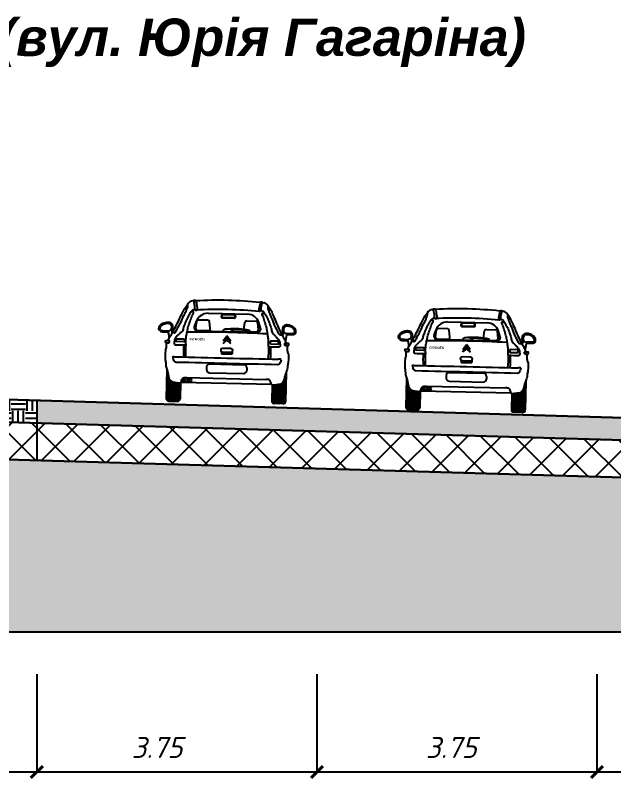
# Model space of a CAD drawing. Header units: metres. Extents: x 34785 to 38791, y 49888 to 55971.
# Drawn here: x 37505.64 to 37513.67, y 51718.9 to 51729.11 of the extents above; entities that cross this region are included whole.
import ezdxf

# ---------------------------------------------------------------- set-up
doc = ezdxf.new("R2010")
doc.units = ezdxf.units.M
doc.linetypes.add('DGN4', pattern=[96.18704, 48.09352, -24.04676, 0, -24.04676])
doc.layers.add('штрих', color=7, linetype='Continuous', lineweight=0, true_color=0x000000)
doc.styles.add('Bm431', font='bm431i.ttf')
doc.styles.get("Standard").update_dxf_attribs({"font": 'arial.ttf'})
doc.styles.add('Строитель 001', font='isocpeur.ttf', dxfattribs={"height": 2})
pattern_1 = [(0, (37062.10273, 51766.8899), (0.1905, 0.1905), [0.1905, -0.1905]), (0, (37062.10273, 51766.96133), (0.1905, 0.1905), [0.1905, -0.1905]), (0, (37062.10273, 51767.03277), (0.1905, 0.1905), [0.1905, -0.1905]), (90, (37062.12655, 51767.05658), (-0.1905, 0.1905), [0.1905, -0.1905]), (90, (37062.19798, 51767.05658), (-0.1905, 0.1905), [0.1905, -0.1905]), (90, (37062.26942, 51767.05658), (-0.1905, 0.1905), [0.1905, -0.1905])]

# ---------------------------------------------------------------- blocks, each defined once
blk = doc.blocks.new('*X248')
at = {"color": 0, "linetype": 'ByBlock'}
for p, q in [((19.33, 4.12), (19.56, 4.12)), ((19.33, 4), (19.56, 4)), ((19.33, 3.88), (19.56, 3.88)), ((19.33, 3.75), (19.56, 3.75)), ((19.33, 3.62), (19.56, 3.62)), ((19.33, 3.5), (19.56, 3.5)), ((19.33, 3.38), (19.56, 3.38)), ((19.35, 3.25), (19.56, 3.25)), ((19.41, 3.12), (19.56, 3.12))]:
    blk.add_line(p, q, dxfattribs=at)
blk = doc.blocks.new('Citroen trasero')
for p, q in [((-0.332, 1.162), (0.332, 1.162)), ((-0.089, 1.16), (0.107, 1.16)), ((-0.089, 1.15), (0.107, 1.15)), ((-0.553, 0.933), (-0.521, 1.027)), ((-0.532, 0.906), (-0.518, 1.025)), ((-0.488, 1.051), (-0.333, 1.051)), ((-0.29, 0.906), (-0.303, 1.025)), ((-0.103, 1.148), (-0.11, 1.108)), ((-0.093, 1.146), (-0.1, 1.107)), ((-0.096, 1.102), (0.114, 1.102)), ((-0.096, 1.092), (0.114, 1.092)), ((0.111, 1.146), (0.118, 1.107)), ((0.121, 1.148), (0.127, 1.108)), ((0.276, 0.906), (0.289, 1.025)), ((0.319, 1.051), (0.474, 1.051)), ((0.518, 0.906), (0.504, 1.025)), ((0.553, 0.933), (0.521, 1.027)), ((-0.506, 0.867), (0.506, 0.867)), ((-0.502, 0.872), (-0.319, 0.872)), ((-0.069, 0.707), (-0.006, 0.79)), ((0.058, 0.707), (-0.006, 0.79)), ((0.305, 0.872), (0.488, 0.872)), ((-0.006, 0.76), (-0.069, 0.707)), ((-0.069, 0.665), (-0.006, 0.748)), ((-0.006, 0.718), (-0.069, 0.665)), ((-0.006, 0.76), (0.058, 0.707)), ((0.058, 0.665), (-0.006, 0.748)), ((-0.006, 0.718), (0.058, 0.665)), ((-0.092, 0.527), (-0.092, 0.5)), ((0.089, 0.534), (0.089, 0.5)), ((-0.904, 0.415), (-0.895, 0.374)), ((-0.082, 0.49), (0.079, 0.49)), ((0.91, 0.415), (0.901, 0.374)), ((-0.335, 0.266), (-0.335, 0.219)), ((-0.285, 0.316), (0.289, 0.316)), ((0.339, 0.266), (0.339, 0.219)), ((-0.998, 0.203), (-0.998, -0.281)), ((-0.994, 0.194), (-0.998, 0.194)), ((-0.99, 0.181), (-0.998, 0.181)), ((-0.986, 0.168), (-0.998, 0.168)), ((-0.982, 0.155), (-0.998, 0.155)), ((-0.98, 0.142), (-0.998, 0.142)), ((-0.977, 0.128), (-0.998, 0.128)), ((-0.285, 0.169), (0.289, 0.169)), ((0.981, 0.128), (1.001, 0.128)), ((0.983, 0.142), (1.001, 0.142)), ((0.986, 0.155), (1.001, 0.155)), ((0.989, 0.168), (1.001, 0.168)), ((0.993, 0.181), (1.001, 0.181)), ((0.998, 0.194), (1.001, 0.194)), ((1.001, 0.203), (1.001, -0.281)), ((-0.975, 0.115), (-0.998, 0.115)), ((-0.974, 0.102), (-0.998, 0.102)), ((-0.974, 0.089), (-0.998, 0.089)), ((-0.998, 0.076), (-0.998, 0.076)), ((-0.974, 0.076), (-0.998, 0.076)), ((-0.974, 0.062), (-0.998, 0.062)), ((-0.974, 0.049), (-0.998, 0.049)), ((-0.974, 0.036), (-0.998, 0.036)), ((-0.974, 0.023), (-0.998, 0.023)), ((-0.974, 0.01), (-0.998, 0.01)), ((-0.974, 0.112), (-0.974, -0.319)), ((-0.971, 0.097), (-0.974, 0.101)), ((-0.962, 0.071), (-0.974, 0.082)), ((-0.937, 0.026), (-0.974, 0.063)), ((-0.937, 0.008), (-0.974, 0.045)), ((-0.971, 0.023), (-0.974, 0.026)), ((-0.937, -0.011), (-0.974, 0.026)), ((-0.937, -0.029), (-0.974, 0.007)), ((-0.937, -0.323), (-0.937, 0.026)), ((-0.937, 0.006), (-0.927, 0.016)), ((-0.937, -0.012), (-0.917, 0.008)), ((-0.937, -0.031), (-0.904, 0.002)), ((-0.9, -0.323), (-0.9, 0)), ((-0.756, 0), (0.756, 0)), ((-0.661, 0.079), (0.661, 0.079)), ((0.904, -0.323), (0.904, 0)), ((0.941, -0.031), (0.908, 0.002)), ((0.941, -0.012), (0.92, 0.008)), ((0.941, 0.006), (0.931, 0.016)), ((0.941, 0.026), (0.977, 0.063)), ((0.941, 0.008), (0.977, 0.045)), ((0.941, -0.323), (0.941, 0.026)), ((0.941, -0.011), (0.977, 0.026)), ((0.941, -0.029), (0.977, 0.007)), ((0.966, 0.071), (0.977, 0.082)), ((0.974, 0.097), (0.977, 0.101)), ((0.974, 0.023), (0.977, 0.026)), ((0.977, 0.112), (0.977, -0.319)), ((0.977, 0.102), (1.001, 0.102)), ((0.977, 0.089), (1.001, 0.089)), ((0.977, 0.076), (1.001, 0.076)), ((0.977, 0.062), (1.001, 0.062)), ((0.977, 0.049), (1.001, 0.049)), ((0.977, 0.036), (1.001, 0.036)), ((0.977, 0.023), (1.001, 0.023)), ((0.977, 0.01), (1.001, 0.01)), ((0.978, 0.115), (1.001, 0.115)), ((1.001, 0.076), (1.001, 0.076)), ((-0.974, -0.003), (-0.998, -0.003)), ((-0.974, -0.017), (-0.998, -0.017)), ((-0.974, -0.03), (-0.998, -0.03)), ((-0.974, -0.043), (-0.998, -0.043)), ((-0.974, -0.056), (-0.998, -0.056)), ((-0.974, -0.069), (-0.998, -0.069)), ((-0.974, -0.083), (-0.998, -0.083)), ((-0.974, -0.096), (-0.998, -0.096)), ((-0.974, -0.109), (-0.998, -0.109)), ((-0.974, -0.122), (-0.998, -0.122)), ((-0.937, -0.048), (-0.974, -0.011)), ((-0.937, -0.067), (-0.974, -0.03)), ((-0.937, -0.085), (-0.974, -0.049)), ((-0.937, -0.104), (-0.974, -0.067)), ((-0.937, -0.123), (-0.974, -0.086)), ((-0.937, -0.141), (-0.974, -0.105)), ((-0.937, -0.16), (-0.974, -0.123)), ((-0.937, -0.05), (-0.9, -0.013)), ((-0.937, -0.068), (-0.9, -0.031)), ((-0.937, -0.087), (-0.9, -0.05)), ((-0.937, -0.106), (-0.9, -0.069)), ((-0.937, -0.124), (-0.9, -0.087)), ((-0.937, -0.143), (-0.9, -0.106)), ((-0.937, -0.162), (-0.9, -0.125)), ((-0.863, -0.047), (-0.9, -0.011)), ((-0.863, -0.066), (-0.9, -0.029)), ((-0.863, -0.085), (-0.9, -0.048)), ((-0.863, -0.103), (-0.9, -0.066)), ((-0.863, -0.122), (-0.9, -0.085)), ((-0.863, -0.141), (-0.9, -0.104)), ((-0.863, -0.159), (-0.9, -0.122)), ((-0.863, -0.029), (-0.89, -0.002)), ((-0.863, -0.323), (-0.863, -0.006)), ((-0.863, -0.032), (-0.839, -0.008)), ((-0.863, -0.051), (-0.826, -0.014)), ((-0.863, -0.069), (-0.826, -0.032)), ((-0.863, -0.088), (-0.826, -0.051)), ((-0.863, -0.106), (-0.826, -0.07)), ((-0.863, -0.125), (-0.826, -0.088)), ((-0.863, -0.144), (-0.826, -0.107)), ((-0.863, -0.162), (-0.826, -0.126)), ((-0.826, -0.323), (-0.826, -0.01)), ((-0.789, -0.047), (-0.826, -0.01)), ((-0.789, -0.065), (-0.826, -0.028)), ((-0.789, -0.084), (-0.826, -0.047)), ((-0.789, -0.103), (-0.826, -0.066)), ((-0.789, -0.121), (-0.826, -0.084)), ((-0.789, -0.14), (-0.826, -0.103)), ((-0.789, -0.159), (-0.826, -0.122)), ((-0.789, -0.016), (-0.789, -0.319)), ((-0.766, -0.043), (-0.789, -0.043)), ((-0.766, -0.056), (-0.789, -0.056)), ((-0.766, -0.069), (-0.789, -0.069)), ((-0.766, -0.083), (-0.789, -0.083)), ((-0.766, -0.096), (-0.789, -0.096)), ((-0.766, -0.109), (-0.789, -0.109)), ((-0.766, -0.122), (-0.789, -0.122)), ((-0.766, -0.011), (-0.766, -0.281)), ((0.769, -0.011), (0.769, -0.281)), ((0.769, -0.043), (0.793, -0.043)), ((0.769, -0.056), (0.793, -0.056)), ((0.769, -0.069), (0.793, -0.069)), ((0.769, -0.083), (0.793, -0.083)), ((0.769, -0.096), (0.793, -0.096)), ((0.769, -0.109), (0.793, -0.109)), ((0.769, -0.122), (0.793, -0.122)), ((0.793, -0.047), (0.829, -0.01)), ((0.793, -0.016), (0.793, -0.319)), ((0.793, -0.065), (0.83, -0.028)), ((0.793, -0.084), (0.83, -0.047)), ((0.793, -0.103), (0.83, -0.066)), ((0.793, -0.121), (0.83, -0.084)), ((0.793, -0.14), (0.83, -0.103)), ((0.793, -0.159), (0.83, -0.122)), ((0.83, -0.323), (0.83, -0.01)), ((0.867, -0.051), (0.83, -0.014)), ((0.867, -0.069), (0.83, -0.032)), ((0.867, -0.088), (0.83, -0.051)), ((0.867, -0.106), (0.83, -0.07)), ((0.867, -0.125), (0.83, -0.088)), ((0.867, -0.144), (0.83, -0.107)), ((0.867, -0.162), (0.83, -0.126)), ((0.867, -0.032), (0.843, -0.008)), ((0.867, -0.029), (0.893, -0.002)), ((0.867, -0.323), (0.867, -0.006)), ((0.867, -0.047), (0.904, -0.011)), ((0.867, -0.066), (0.904, -0.029)), ((0.867, -0.085), (0.904, -0.048)), ((0.867, -0.103), (0.904, -0.066)), ((0.867, -0.122), (0.904, -0.085)), ((0.867, -0.141), (0.904, -0.104)), ((0.867, -0.159), (0.904, -0.122)), ((0.941, -0.05), (0.904, -0.013)), ((0.941, -0.068), (0.904, -0.031)), ((0.941, -0.087), (0.904, -0.05)), ((0.941, -0.106), (0.904, -0.069)), ((0.941, -0.124), (0.904, -0.087)), ((0.941, -0.143), (0.904, -0.106)), ((0.941, -0.162), (0.904, -0.125)), ((0.941, -0.048), (0.977, -0.011)), ((0.941, -0.067), (0.977, -0.03)), ((0.941, -0.085), (0.977, -0.049)), ((0.941, -0.104), (0.977, -0.067)), ((0.941, -0.123), (0.977, -0.086)), ((0.941, -0.141), (0.977, -0.105)), ((0.941, -0.16), (0.977, -0.123)), ((0.977, -0.003), (1.001, -0.003)), ((0.977, -0.017), (1.001, -0.017)), ((0.977, -0.03), (1.001, -0.03)), ((0.977, -0.043), (1.001, -0.043)), ((0.977, -0.056), (1.001, -0.056)), ((0.977, -0.069), (1.001, -0.069)), ((0.977, -0.083), (1.001, -0.083)), ((0.977, -0.096), (1.001, -0.096)), ((0.977, -0.109), (1.001, -0.109)), ((0.977, -0.122), (1.001, -0.122)), ((-0.974, -0.135), (-0.998, -0.135)), ((-0.974, -0.148), (-0.998, -0.148)), ((-0.974, -0.162), (-0.998, -0.162)), ((-0.974, -0.175), (-0.998, -0.175)), ((-0.974, -0.188), (-0.998, -0.188)), ((-0.974, -0.201), (-0.998, -0.201)), ((-0.974, -0.214), (-0.998, -0.214)), ((-0.974, -0.228), (-0.998, -0.228)), ((-0.974, -0.241), (-0.998, -0.241)), ((-0.974, -0.254), (-0.998, -0.254)), ((-0.937, -0.179), (-0.974, -0.142)), ((-0.937, -0.197), (-0.974, -0.16)), ((-0.937, -0.216), (-0.974, -0.179)), ((-0.937, -0.235), (-0.974, -0.198)), ((-0.937, -0.253), (-0.974, -0.216)), ((-0.937, -0.272), (-0.974, -0.235)), ((-0.937, -0.291), (-0.974, -0.254)), ((-0.937, -0.18), (-0.9, -0.143)), ((-0.937, -0.199), (-0.9, -0.162)), ((-0.937, -0.218), (-0.9, -0.181)), ((-0.937, -0.236), (-0.9, -0.199)), ((-0.937, -0.255), (-0.9, -0.218)), ((-0.937, -0.274), (-0.9, -0.237)), ((-0.937, -0.292), (-0.9, -0.255)), ((-0.863, -0.178), (-0.9, -0.141)), ((-0.863, -0.197), (-0.9, -0.16)), ((-0.863, -0.215), (-0.9, -0.178)), ((-0.863, -0.234), (-0.9, -0.197)), ((-0.863, -0.253), (-0.9, -0.216)), ((-0.863, -0.271), (-0.9, -0.234)), ((-0.863, -0.29), (-0.9, -0.253)), ((-0.863, -0.181), (-0.826, -0.144)), ((-0.863, -0.2), (-0.826, -0.163)), ((-0.863, -0.218), (-0.826, -0.181)), ((-0.863, -0.237), (-0.826, -0.2)), ((-0.863, -0.256), (-0.826, -0.219)), ((-0.863, -0.274), (-0.826, -0.237)), ((-0.789, -0.177), (-0.826, -0.14)), ((-0.789, -0.196), (-0.826, -0.159)), ((-0.789, -0.214), (-0.826, -0.178)), ((-0.789, -0.233), (-0.826, -0.196)), ((-0.789, -0.252), (-0.826, -0.215)), ((-0.789, -0.27), (-0.826, -0.234)), ((-0.789, -0.289), (-0.826, -0.252)), ((-0.766, -0.135), (-0.789, -0.135)), ((-0.766, -0.148), (-0.789, -0.148)), ((-0.766, -0.162), (-0.789, -0.162)), ((-0.766, -0.175), (-0.789, -0.175)), ((-0.767, -0.188), (-0.789, -0.188)), ((0.769, -0.135), (0.793, -0.135)), ((0.769, -0.148), (0.793, -0.148)), ((0.769, -0.162), (0.793, -0.162)), ((0.769, -0.175), (0.793, -0.175)), ((0.771, -0.188), (0.793, -0.188)), ((0.793, -0.177), (0.83, -0.14)), ((0.793, -0.196), (0.83, -0.159)), ((0.793, -0.214), (0.83, -0.178)), ((0.793, -0.233), (0.83, -0.196)), ((0.793, -0.252), (0.83, -0.215)), ((0.793, -0.27), (0.83, -0.234)), ((0.793, -0.289), (0.83, -0.252)), ((0.867, -0.181), (0.83, -0.144)), ((0.867, -0.2), (0.83, -0.163)), ((0.867, -0.218), (0.83, -0.181)), ((0.867, -0.237), (0.83, -0.2)), ((0.867, -0.256), (0.83, -0.219)), ((0.867, -0.274), (0.83, -0.237)), ((0.867, -0.178), (0.904, -0.141)), ((0.867, -0.197), (0.904, -0.16)), ((0.867, -0.215), (0.904, -0.178)), ((0.867, -0.234), (0.904, -0.197)), ((0.867, -0.253), (0.904, -0.216)), ((0.867, -0.271), (0.904, -0.234)), ((0.867, -0.29), (0.904, -0.253)), ((0.941, -0.18), (0.904, -0.143)), ((0.941, -0.199), (0.904, -0.162)), ((0.941, -0.218), (0.904, -0.181)), ((0.941, -0.236), (0.904, -0.199)), ((0.941, -0.255), (0.904, -0.218)), ((0.941, -0.274), (0.904, -0.237)), ((0.941, -0.292), (0.904, -0.255)), ((0.941, -0.179), (0.977, -0.142)), ((0.941, -0.197), (0.977, -0.16)), ((0.941, -0.216), (0.977, -0.179)), ((0.941, -0.235), (0.977, -0.198)), ((0.941, -0.253), (0.977, -0.216)), ((0.941, -0.272), (0.977, -0.235)), ((0.941, -0.291), (0.977, -0.254)), ((0.977, -0.135), (1.001, -0.135)), ((0.977, -0.148), (1.001, -0.148)), ((0.977, -0.162), (1.001, -0.162)), ((0.977, -0.175), (1.001, -0.175)), ((0.977, -0.188), (1.001, -0.188)), ((0.977, -0.201), (1.001, -0.201)), ((0.977, -0.214), (1.001, -0.214)), ((0.977, -0.228), (1.001, -0.228)), ((0.977, -0.241), (1.001, -0.241)), ((0.977, -0.254), (1.001, -0.254)), ((-0.974, -0.267), (-0.998, -0.267)), ((-0.974, -0.28), (-0.998, -0.28)), ((-0.974, -0.294), (-0.996, -0.294)), ((-0.974, -0.307), (-0.989, -0.307)), ((-0.937, -0.309), (-0.974, -0.272)), ((-0.942, -0.323), (-0.974, -0.291)), ((-0.961, -0.323), (-0.974, -0.31)), ((-0.955, -0.323), (-0.808, -0.323)), ((-0.937, -0.311), (-0.9, -0.274)), ((-0.931, -0.323), (-0.9, -0.293)), ((-0.912, -0.323), (-0.9, -0.311)), ((-0.863, -0.308), (-0.9, -0.272)), ((-0.867, -0.323), (-0.9, -0.29)), ((-0.886, -0.323), (-0.9, -0.309)), ((-0.863, -0.293), (-0.826, -0.256)), ((-0.863, -0.312), (-0.826, -0.275)), ((-0.856, -0.323), (-0.826, -0.293)), ((-0.837, -0.323), (-0.826, -0.312)), ((-0.789, -0.308), (-0.826, -0.271)), ((-0.795, -0.321), (-0.826, -0.289)), ((-0.811, -0.323), (-0.826, -0.308)), ((0.793, -0.308), (0.83, -0.271)), ((0.798, -0.321), (0.83, -0.289)), ((0.959, -0.323), (0.811, -0.323)), ((0.815, -0.323), (0.83, -0.308)), ((0.867, -0.293), (0.83, -0.256)), ((0.867, -0.312), (0.83, -0.275)), ((0.86, -0.323), (0.83, -0.293)), ((0.841, -0.323), (0.83, -0.312)), ((0.867, -0.308), (0.904, -0.272)), ((0.871, -0.323), (0.904, -0.29)), ((0.889, -0.323), (0.904, -0.309)), ((0.941, -0.311), (0.904, -0.274)), ((0.934, -0.323), (0.904, -0.293)), ((0.916, -0.323), (0.904, -0.311)), ((0.941, -0.309), (0.977, -0.272)), ((0.945, -0.323), (0.977, -0.291)), ((0.964, -0.323), (0.977, -0.31)), ((0.977, -0.267), (1.001, -0.267)), ((0.977, -0.28), (1.001, -0.28)), ((0.977, -0.294), (0.999, -0.294)), ((0.977, -0.307), (0.993, -0.307))]:
    blk.add_line(p, q)
for points in [[(-0.845, 0.723), (-0.725, 0.723, -0.414214), (-0.715, 0.713), (-0.715, 0.685, -0.414214), (-0.725, 0.675), (-0.845, 0.675, -0.414214), (-0.855, 0.685), (-0.855, 0.713, -0.414214)], [(0.851, 0.723), (0.73, 0.723, 0.414214), (0.72, 0.713), (0.72, 0.685, 0.414214), (0.73, 0.675), (0.851, 0.675, 0.414214), (0.861, 0.685), (0.861, 0.713, 0.414214)], [(-0.065, 0.587), (0.057, 0.587, -0.414214), (0.092, 0.552), (0.092, 0.549, -0.414214), (0.057, 0.514), (-0.065, 0.514, -0.414214), (-0.1, 0.549), (-0.1, 0.552, -0.414214)]]:
    blk.add_lwpolyline(points, format="xyb", close=True)
for centre in [(-0.706, 0.037), (-0.627, 0.037)]:
    blk.add_circle(centre, 0.0198)
for centre, radius, start, end in [((-0.57, 1.243), 0.123, 96.6814, 151.35), ((-0.561, 1.334), 0.0382, 56.2174, 127.0706), ((-0.009, -5.451), 6.837, 85.4315, 94.4524), ((0.536, 1.374), 0.01, 265.4315, 291.9189), ((0.555, 1.328), 0.0401, 45.4583, 111.9189), ((0.598, 1.295), 0.0633, 34.4225, 103.5462), ((-0.004, -5.733), 6.965, 85.5957, 94.4108), ((-0.332, 0.962), 0.2, 90, 161.0095), ((-0.089, 1.146), 0.014, 90, 170.2082), ((-0.089, 1.146), 0.00396, 90, 170.2082), ((-0.096, 1.181), 0.0677, 341.0728, 343.3655), ((0.13, 1.181), 0.0677, 196.6345, 198.9272), ((0.107, 1.146), 0.014, 9.7918, 90), ((0.107, 1.146), 0.00396, 9.7918, 90), ((0.332, 0.962), 0.2, 18.9905, 90), ((-0.488, 1.021), 0.03, 90, 173.4106), ((-0.333, 1.021), 0.03, 6.5894, 90), ((-0.096, 1.106), 0.014, 170.2082, 270), ((-0.096, 1.106), 0.00396, 170.2082, 270), ((0.114, 1.106), 0.014, 270, 9.7918), ((0.114, 1.106), 0.00396, 270, 9.7918), ((0.319, 1.021), 0.03, 90, 173.4106), ((0.474, 1.021), 0.03, 6.5894, 90), ((-0.506, 0.917), 0.05, 161.0095, 270), ((-0.502, 0.902), 0.03, 173.4106, 270), ((-0.319, 0.902), 0.03, 270, 6.5894), ((0.141, -0.244), 1.158, 78.6925, 96.316), ((0.163, -0.157), 1.056, 79.4185, 94.8632), ((0.488, 0.902), 0.03, 270, 6.5894), ((0.506, 0.917), 0.05, 270, 18.9905), ((-0.993, 0.909), 0.0552, 264.9585, 332.2747), ((0.054, -18.775), 19.625, 88.1866, 92.1352), ((0.305, 0.902), 0.03, 198.5835, 270), ((0.364, 0.884), 0.00855, 191.7392, 58.1838), ((0.993, 0.909), 0.0552, 207.7253, 275.0415), ((0.613, 0.546), 1.308, 175.9149, 185.4711), ((0.416, 0.538), 1.146, 175.7033, 185.8267), ((-0.608, 0.546), 1.308, 354.5289, 3.4776), ((-0.41, 0.538), 1.146, 354.1733, 4.2967), ((-0.082, 0.5), 0.01, 180, 270), ((0.079, 0.5), 0.01, 270, 0), ((-0.847, 0.384), 0.05, 192.2783, 270), ((-0.285, 0.266), 0.05, 90, 180), ((0.289, 0.266), 0.05, 0, 90), ((0.852, 0.384), 0.05, 270, 347.7217), ((-0.285, 0.219), 0.05, 180, 270), ((0.289, 0.219), 0.05, 270, 0), ((-0.955, -0.281), 0.0422, 180, 270), ((-0.808, -0.281), 0.0422, 270, 0), ((0.811, -0.281), 0.0422, 180, 270), ((0.959, -0.281), 0.0422, 270, 0)]:
    blk.add_arc(centre, radius, start, end)
blk.add_ellipse((0.007, 0.868), major_axis=(-0.0876, 0), ratio=0.441177, start_param=3.115127, end_param=6.309651)
blk.add_ellipse((-0.658, 0.034), major_axis=(0.0779, 0), ratio=0.39086)
for points in [[(-1.03, 0.517), (-1.015, 0.568), (-1.013, 0.608), (-1.017, 0.647), (-1.027, 0.658), (-1.035, 0.679), (-1.022, 0.69), (-0.995, 0.69), (-0.982, 0.714), (-0.947, 0.778), (-0.907, 0.85), (-0.881, 0.9), (-0.825, 1.018), (-0.771, 1.138), (-0.726, 1.228), (-0.678, 1.301)], [(-0.555, 1.225), (-0.555, 1.278), (-0.565, 1.323), (-0.571, 1.352), (-0.58, 1.367)], [(-0.54, 1.366), (-0.53, 1.327), (-0.522, 1.278), (-0.516, 1.232), (-0.516, 1.217)], [(0.54, 1.366), (0.53, 1.327), (0.522, 1.278), (0.516, 1.232), (0.516, 1.217)], [(0.555, 1.225), (0.555, 1.278), (0.565, 1.323), (0.571, 1.344), (0.583, 1.357)], [(1.03, 0.517), (1.015, 0.568), (1.013, 0.608), (1.017, 0.647), (1.027, 0.658), (1.035, 0.679), (1.022, 0.69), (0.995, 0.69), (0.982, 0.714), (0.947, 0.778), (0.907, 0.85), (0.881, 0.9), (0.825, 1.018), (0.771, 1.138), (0.726, 1.228), (0.65, 1.331)], [(-0.614, 1.18), (-0.588, 1.213), (-0.555, 1.225)], [(-0.555, 1.225), (-0.54, 1.211), (-0.516, 1.217)], [(0.555, 1.225), (0.54, 1.211), (0.516, 1.217)], [(0.614, 1.18), (0.588, 1.213), (0.555, 1.225)], [(-1.128, 0.849), (-1.107, 0.837), (-1.065, 0.835), (-1.023, 0.833), (-0.999, 0.833), (-0.991, 0.823), (-0.983, 0.793), (-0.974, 0.733)], [(1.128, 0.849), (1.107, 0.837), (1.065, 0.835), (1.023, 0.833), (0.999, 0.833), (0.991, 0.823), (0.983, 0.793), (0.974, 0.733)], [(-0.904, 0.415), (-0.897, 0.423), (-0.885, 0.423), (-0.859, 0.421)], [(-0.859, 0.421), (0.865, 0.421)], [(0.91, 0.415), (0.902, 0.423), (0.89, 0.423), (0.865, 0.421)]]:
    blk.add_spline(points, degree=3)
for points, knots in [([(-0.909, 0.846), (-0.909, 0.84), (-0.906, 0.831), (-0.894, 0.821), (-0.875, 0.824), (-0.841, 0.89), (-0.787, 0.98), (-0.746, 1.102), (-0.7, 1.179), (-0.685, 1.235), (-0.667, 1.273), (-0.674, 1.295), (-0.677, 1.302)], [0.0128374, 0.0128374, 0.0128374, 0.0128374, 0.0305239, 0.0418755, 0.0551422, 0.0841947, 0.2475967, 0.3835381, 0.4643463, 0.5131404, 0.5595203, 0.5821485, 0.5821485, 0.5821485, 0.5821485]), ([(0.909, 0.846), (0.909, 0.84), (0.906, 0.831), (0.894, 0.821), (0.875, 0.824), (0.841, 0.89), (0.787, 0.98), (0.746, 1.102), (0.7, 1.179), (0.685, 1.235), (0.668, 1.272), (0.673, 1.293), (0.676, 1.299)], [0.0128371, 0.0128371, 0.0128371, 0.0128371, 0.0305239, 0.0418755, 0.0551422, 0.0841947, 0.2475967, 0.3835381, 0.4643463, 0.5131404, 0.5595203, 0.5786032, 0.5786032, 0.5786032, 0.5786032]), ([(-0.711, 0.623), (-0.705, 0.623), (-0.692, 0.624), (-0.691, 0.663), (-0.692, 0.706), (-0.687, 0.775), (-0.673, 0.851), (-0.658, 0.938), (-0.625, 1.026), (-0.604, 1.104), (-0.579, 1.149), (-0.571, 1.174), (-0.581, 1.188), (-0.598, 1.182), (-0.622, 1.182), (-0.643, 1.13), (-0.687, 1.07), (-0.713, 0.98), (-0.737, 0.913), (-0.747, 0.87), (-0.761, 0.84), (-0.797, 0.82), (-0.821, 0.786), (-0.855, 0.757), (-0.879, 0.723), (-0.884, 0.682), (-0.888, 0.652), (-0.882, 0.626), (-0.87, 0.623), (-0.864, 0.623), (-0.863, 0.623)], [0.008745, 0.008745, 0.008745, 0.008745, 0.02436, 0.048375, 0.1013, 0.168953, 0.247776, 0.334685, 0.434241, 0.528148, 0.575217, 0.590711, 0.603208, 0.617509, 0.640119, 0.669216, 0.766813, 0.871759, 0.945492, 0.979081, 1.007072, 1.040842, 1.095838, 1.130703, 1.17593, 1.21459, 1.252169, 1.270617, 1.283378, 1.286797, 1.286797, 1.286797, 1.286797]), ([(0.711, 0.623), (0.705, 0.623), (0.692, 0.624), (0.691, 0.663), (0.692, 0.706), (0.687, 0.775), (0.673, 0.851), (0.658, 0.938), (0.625, 1.026), (0.604, 1.104), (0.579, 1.149), (0.571, 1.174), (0.581, 1.188), (0.598, 1.182), (0.622, 1.182), (0.643, 1.13), (0.687, 1.07), (0.713, 0.98), (0.737, 0.913), (0.747, 0.87), (0.761, 0.84), (0.797, 0.82), (0.821, 0.786), (0.855, 0.757), (0.879, 0.723), (0.884, 0.682), (0.888, 0.652), (0.882, 0.626), (0.87, 0.623), (0.864, 0.623), (0.863, 0.623)], [0.008745, 0.008745, 0.008745, 0.008745, 0.02436, 0.048375, 0.1013, 0.168953, 0.247776, 0.334685, 0.434241, 0.528148, 0.575217, 0.590711, 0.603208, 0.617509, 0.640119, 0.669216, 0.766813, 0.871759, 0.945492, 0.979081, 1.007072, 1.040842, 1.095838, 1.130703, 1.17593, 1.21459, 1.252169, 1.270617, 1.283378, 1.286797, 1.286797, 1.286797, 1.286797]), ([(-1.128, 0.849), (-1.135, 0.855), (-1.147, 0.863), (-1.146, 0.884), (-1.148, 0.904), (-1.138, 0.931), (-1.116, 0.959), (-1.081, 0.98), (-1.041, 0.995), (-0.994, 1.003), (-0.949, 0.992), (-0.919, 0.958), (-0.92, 0.924), (-0.916, 0.892), (-0.929, 0.871), (-0.933, 0.846), (-0.927, 0.833), (-0.922, 0.823)], [0, 0, 0, 0, 0.0252051, 0.0397696, 0.05823, 0.0874218, 0.1222483, 0.1632425, 0.208352, 0.2496136, 0.3047374, 0.34038, 0.373582, 0.4025912, 0.4347051, 0.4440292, 0.4775837, 0.4775837, 0.4775837, 0.4775837]), ([(-1.126, 0.874), (-1.127, 0.877), (-1.127, 0.892), (-1.126, 0.906), (-1.123, 0.913), (-1.115, 0.928), (-1.11, 0.935), (-1.092, 0.952), (-1.075, 0.96), (-1.025, 0.981), (-0.987, 0.985), (-0.95, 0.963), (-0.943, 0.955), (-0.939, 0.931), (-0.938, 0.913), (-0.939, 0.896), (-0.941, 0.892), (-0.944, 0.883), (-0.944, 0.883), (-0.944, 0.883)], [0.0280188, 0.0280188, 0.0280188, 0.0280188, 0.0589188, 0.0589188, 0.0898188, 0.0898188, 0.1207188, 0.1207188, 0.1808775, 0.1808775, 0.2979992, 0.2979992, 0.3517894, 0.3517894, 0.3956696, 0.3956696, 0.4216728, 0.4216728, 0.4268958, 0.4268958, 0.4268958, 0.4268958]), ([(1.128, 0.849), (1.135, 0.855), (1.147, 0.863), (1.146, 0.884), (1.148, 0.904), (1.138, 0.931), (1.116, 0.959), (1.081, 0.98), (1.041, 0.995), (0.994, 1.003), (0.949, 0.992), (0.919, 0.958), (0.92, 0.924), (0.916, 0.892), (0.929, 0.871), (0.933, 0.846), (0.927, 0.833), (0.922, 0.823)], [0, 0, 0, 0, 0.0252051, 0.0397696, 0.05823, 0.0874218, 0.1222483, 0.1632425, 0.208352, 0.2496136, 0.3047374, 0.34038, 0.373582, 0.4025912, 0.4347051, 0.4440292, 0.477583, 0.477583, 0.477583, 0.477583]), ([(1.126, 0.874), (1.127, 0.877), (1.127, 0.892), (1.126, 0.906), (1.123, 0.913), (1.115, 0.928), (1.11, 0.935), (1.092, 0.952), (1.075, 0.96), (1.025, 0.981), (0.987, 0.985), (0.95, 0.963), (0.943, 0.955), (0.939, 0.931), (0.938, 0.913), (0.939, 0.896), (0.941, 0.892), (0.944, 0.883), (0.944, 0.883), (0.944, 0.883)], [0.0280188, 0.0280188, 0.0280188, 0.0280188, 0.0589188, 0.0589188, 0.0898188, 0.0898188, 0.1207188, 0.1207188, 0.1808775, 0.1808775, 0.2979992, 0.2979992, 0.3517894, 0.3517894, 0.3956696, 0.3956696, 0.4216728, 0.4216728, 0.4268958, 0.4268958, 0.4268958, 0.4268958]), ([(-1.115, 0.865), (-1.103, 0.857), (-1.1, 0.854), (-1.069, 0.854), (-1.049, 0.853), (-1.032, 0.853), (-1.026, 0.853), (-1.013, 0.853), (-1.005, 0.853), (-0.997, 0.853)], [0, 0, 0, 0, 0.0460712, 0.0460712, 0.0921424, 0.0921424, 0.1152063, 0.1152063, 0.1268011, 0.1268011, 0.1268011, 0.1268011]), ([(1.115, 0.865), (1.103, 0.857), (1.1, 0.854), (1.069, 0.854), (1.049, 0.853), (1.032, 0.853), (1.026, 0.853), (1.013, 0.853), (1.005, 0.853), (0.997, 0.853)], [0, 0, 0, 0, 0.0460712, 0.0460712, 0.0921424, 0.0921424, 0.1152063, 0.1152063, 0.1268011, 0.1268011, 0.1268011, 0.1268011]), ([(-1.021, 0.651), (-1.011, 0.65), (-0.997, 0.649), (-0.978, 0.651), (-0.964, 0.661), (-0.965, 0.674), (-0.965, 0.687), (-0.98, 0.688), (-0.99, 0.688), (-0.997, 0.689), (-0.999, 0.689)], [0.0069993, 0.0069993, 0.0069993, 0.0069993, 0.0351118, 0.0489543, 0.0659134, 0.077046, 0.0879308, 0.0990258, 0.1148454, 0.1200374, 0.1200374, 0.1200374, 0.1200374]), ([(1.021, 0.651), (1.011, 0.65), (0.997, 0.649), (0.978, 0.651), (0.964, 0.661), (0.965, 0.674), (0.965, 0.687), (0.98, 0.688), (0.99, 0.688), (0.997, 0.689), (0.999, 0.689)], [0.0069993, 0.0069993, 0.0069993, 0.0069993, 0.0351118, 0.0489543, 0.0659134, 0.077046, 0.0879308, 0.0990258, 0.1148454, 0.1200374, 0.1200374, 0.1200374, 0.1200374]), ([(-1.03, 0.517), (-1.033, 0.471), (-1.037, 0.404), (-1.018, 0.314), (-1.018, 0.244), (-0.977, 0.164), (-0.975, 0.076), (-0.916, -0.007), (-0.841, -0.002), (-0.756, -0.03), (-0.747, 0.037), (-0.718, 0.082), (-0.683, 0.08), (-0.662, 0.079), (-0.661, 0.079)], [0, 0, 0, 0, 0.1375788, 0.1994106, 0.2763929, 0.3445769, 0.4628558, 0.5378563, 0.6140972, 0.6875721, 0.7443902, 0.7804821, 0.8376202, 0.838758, 0.838758, 0.838758, 0.838758]), ([(1.03, 0.517), (1.033, 0.471), (1.037, 0.404), (1.018, 0.314), (1.018, 0.244), (0.977, 0.164), (0.975, 0.076), (0.916, -0.007), (0.841, -0.002), (0.756, -0.03), (0.747, 0.037), (0.718, 0.082), (0.683, 0.08), (0.662, 0.079), (0.661, 0.079)], [0, 0, 0, 0, 0.1375788, 0.1994106, 0.2763929, 0.3445769, 0.4628558, 0.5378563, 0.6140972, 0.6875721, 0.7443902, 0.7804821, 0.8376202, 0.838758, 0.838758, 0.838758, 0.838758])]:
    blk.add_open_spline(points, degree=3, knots=knots)
for points in [[(-1.116, 0.865), (-1.122, 0.87), (-1.126, 0.873), (-1.126, 0.874)], [(1.116, 0.865), (1.122, 0.87), (1.126, 0.873), (1.126, 0.874)], [(-0.868, 0.623), (-0.814, 0.623), (-0.76, 0.623), (-0.705, 0.623)], [(0.868, 0.623), (0.814, 0.623), (0.76, 0.623), (0.705, 0.623)], [(-0.847, 0.334), (-0.28, 0.334), (0.286, 0.334), (0.852, 0.334)]]:
    blk.add_open_spline(points, degree=3)
for p, xscale, yscale, zscale in [((1.273, -0.636), -0.1054820389039151, 0.1054820389039435, 0.1054820389039474), ((-1.27, -0.636), 0.1054820389039151, 0.1054820389039151, 0.1054820389039151)]:
    blk.add_blockref('*X248', p, dxfattribs=dict(xscale=xscale, yscale=yscale, zscale=zscale))
at = {"insert": (-0.631, 0.744), "char_height": 0.03869, "width": 0.00323, "attachment_point": 1}
blk.add_mtext('{\\fLeelawadee|b1|i0|c0|p34;\\T1.05;CITROËN}', dxfattribs=at)

msp = doc.modelspace()

# ---------------------------------------------------------------- hatches: boundary and pattern name
at = {"transparency": 33554687}
h = msp.add_hatch(dxfattribs=at)
h.set_pattern_fill('EARTH', color=256, scale=0.03)
h.set_pattern_definition(pattern_1)
h.paths.add_polyline_path([(37504.93, 51723.682), (37505.93, 51723.653), (37505.93, 51723.953), (37504.93, 51723.982), (37504.43, 51723.967), (37503.93, 51723.953), (37503.93, 51723.653)])
h = msp.add_hatch(dxfattribs=at)
h.set_pattern_fill('EARTH', color=256, scale=0.03)
h.set_pattern_definition(pattern_1)
h.paths.add_polyline_path([(37505.93, 51723.953), (37505.93, 51723.653), (37517.656, 51723.306), (37517.656, 51723.456), (37517.656, 51723.496), (37517.656, 51723.51), (37517.657, 51723.538), (37517.657, 51723.567), (37517.657, 51723.606)])
h = msp.add_hatch(dxfattribs=at)
h.set_pattern_fill('DOTS', color=256, scale=0.1)
h.set_pattern_definition([(0, (37062.10273, 51766.88989), (0.079375, 0.15875), [0, -0.15875])])
h.paths.add_polyline_path([(37521.667, 51723.709), (37520.668, 51723.682), (37520.672, 51723.532), (37517.768, 51723.454), (37517.767, 51723.456), (37517.739, 51723.456), (37517.71, 51723.456), (37517.656, 51723.456), (37517.657, 51722.806), (37504.93, 51723.182), (37488.43, 51722.694), (37488.43, 51723.344), (37488.376, 51723.344), (37488.348, 51723.344), (37488.319, 51723.344), (37488.291, 51723.344), (37488.28, 51723.344), (37485.417, 51723.42), (37485.421, 51723.57), (37484.421, 51723.597), (37484.421, 51720.854), (37521.667, 51720.854)])
h = msp.add_hatch(dxfattribs=at)
h.set_pattern_fill('ANSI37', color=256, scale=0.1)
h.set_pattern_definition([(45, (37062.10273, 51766.8899), (-0.2245064, 0.2245064), []), (135, (37062.10273, 51766.8899), (-0.2245064, -0.2245064), [])])
h.paths.add_polyline_path([(37505.93, 51723.653), (37504.93, 51723.682), (37503.93, 51723.653), (37503.93, 51723.152), (37504.93, 51723.182), (37505.93, 51723.152)])
h.paths.add_polyline_path([(37503.93, 51723.653), (37488.43, 51723.194), (37488.43, 51722.694), (37503.93, 51723.152)])
h.paths.add_polyline_path([(37505.93, 51723.653), (37505.93, 51723.152), (37517.657, 51722.806), (37517.656, 51723.306)])

# ---------------------------------------------------------------- linework, layer by layer
at = {"lineweight": 30}
for p, q in [((37517.657, 51723.606), (37504.93, 51723.982)), ((37517.657, 51723.306), (37504.922, 51723.682)), ((37517.657, 51722.806), (37504.907, 51723.183))]:
    msp.add_line(p, q, dxfattribs=at)
for p, q in [((37505.93, 51723.953), (37505.93, 51723.152)), ((37484.421, 51720.854), (37521.667, 51720.854)), ((37505.93, 51720.289), (37505.93, 51718.978)), ((37509.68, 51720.289), (37509.68, 51718.978)), ((37513.43, 51720.289), (37513.43, 51718.978)), ((37485.417, 51718.978), (37520.672, 51718.978))]:
    msp.add_line(p, q)
at = {"layer": 'штрих', "color": 18, "linetype": 'Continuous', "lineweight": 40, "true_color": 0x000000}
for p, q in [((37505.852, 51718.9), (37506.009, 51719.056)), ((37509.602, 51718.9), (37509.759, 51719.056)), ((37513.352, 51718.9), (37513.509, 51719.056))]:
    msp.add_line(p, q, dxfattribs=at)

# ---------------------------------------------------------------- block references
at = {"xscale": 0.8, "yscale": 0.8, "zscale": 0.8, "rotation": 358.6331677416121}
for p in [(37508.466, 51724.185), (37511.675, 51724.07)]:
    msp.add_blockref('Citroen trasero', p, dxfattribs=at)

# ---------------------------------------------------------------- texts
at = {"insert": (37494.152, 51729.069), "char_height": 0.5, "attachment_point": 1, "style": 'Bm431'}
msp.add_mtext_dynamic_manual_height_columns('{\\fArial|b1|i1|c204|p34;Проектний поперечний профіл (вул. Юрія Гагаріна)}', width=18.44833, gutter_width=2, heights=[0], dxfattribs=at)
at = {"layer": 'штрих', "color": 18, "linetype": 'DGN4', "lineweight": 0, "true_color": 0x000000, "char_height": 0.28125, "attachment_point": 1, "style": 'Строитель 001'}
for insert in [(37507.199, 51719.446), (37511.139, 51719.446)]:
    msp.add_mtext('{\\fISOCPEUR|b0|i1|c204|p34;3.75}', dxfattribs=dict(at, insert=insert))

doc.saveas('drawing.dxf')
